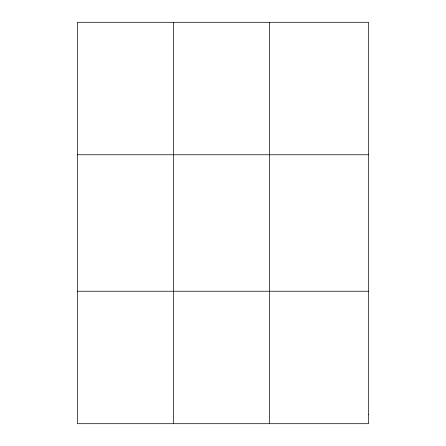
<?xml version="1.0" encoding="UTF-8"?>
<svg xmlns="http://www.w3.org/2000/svg" width="446" height="446" viewBox="0 0 446 446"><rect width="100%" height="100%" fill="white"/><g stroke="black" fill="none" stroke-linecap="round" stroke-linejoin="round"><path stroke-width="0.67" d="M173.511 423.7L173.511 22.3M269.574 423.7L269.574 22.3M77.448 154.762L368.552 154.762M77.448 291.238L368.552 291.238M368.552 414.239L368.552 423.7L77.448 423.7L77.448 22.3L368.552 22.3L368.552 414.239"/></g></svg>
